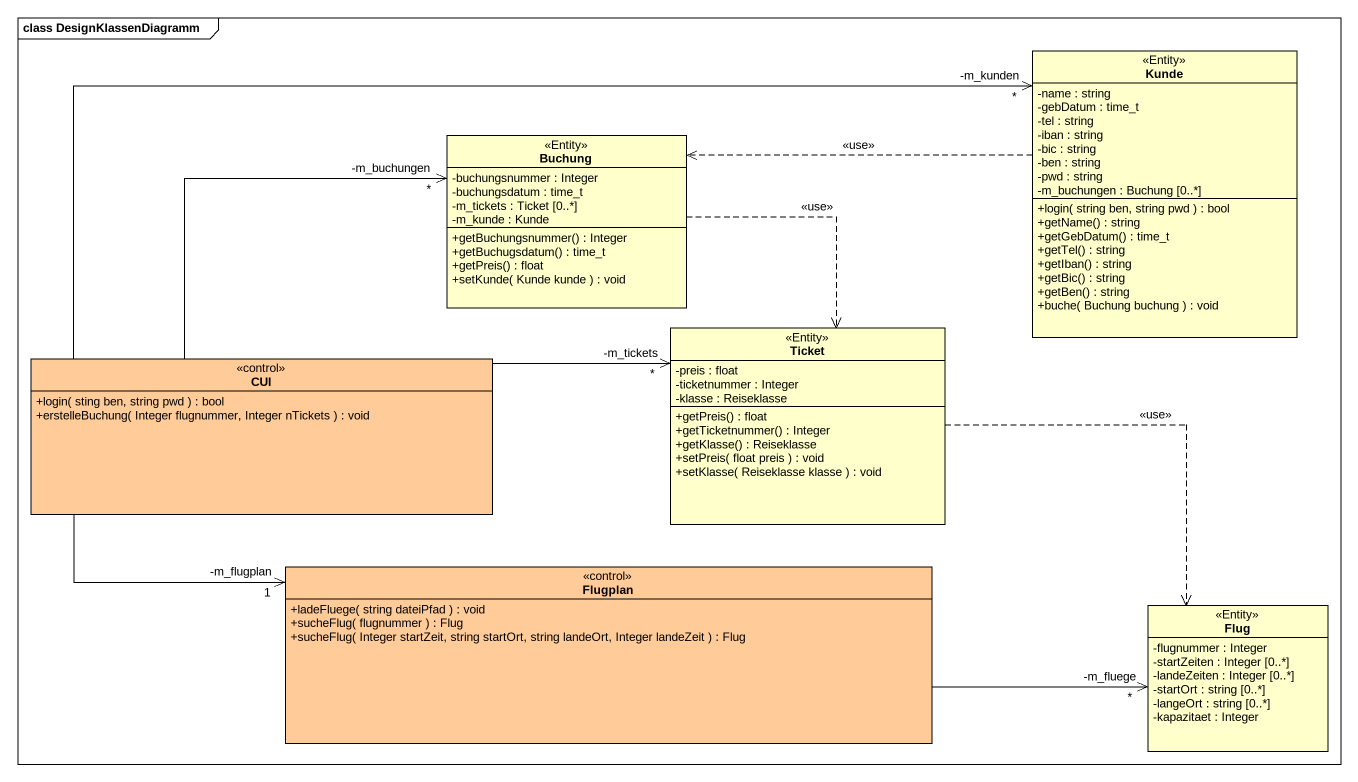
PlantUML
@startuml
mainframe class DesignKlassenDiagramm
hide circle
hide empty members
skinparam classAttributeIconSize 0
class Kunde <<Entity>> {
  -name : string
  -gebDatum : time_t
  -tel : string
  -iban : string
  -bic : string
  -ben : string
  -pwd : string
  -m_buchungen : Buchung [0..*]
  +login( string ben, string pwd ) : bool
  +getName() : string
  +getGebDatum() : time_t
  +getTel() : string
  +getIban() : string
  +getBic() : string
  +getBen() : string
  +buche( Buchung buchung ) : void
}
class Buchung <<Entity>> {
  -buchungsnummer : Integer
  -buchungsdatum : time_t
  -m_tickets : Ticket [0..*]
  -m_kunde : Kunde
  +getBuchungsnummer() : Integer
  +getBuchugsdatum() : time_t
  +getPreis() : float
  +setKunde( Kunde kunde ) : void
}
class CUI <<control>> #FFCC99 {
  +login( sting ben, string pwd ) : bool
  +erstelleBuchung( Integer flugnummer, Integer nTickets ) : void
}
class Ticket <<Entity>> {
  -preis : float
  -ticketnummer : Integer
  -klasse : Reiseklasse
  +getPreis() : float
  +getTicketnummer() : Integer
  +getKlasse() : Reiseklasse
  +setPreis( float preis ) : void
  +setKlasse( Reiseklasse klasse ) : void
}
class Flugplan <<control>> #FFCC99 {
  +ladeFluege( string dateiPfad ) : void
  +sucheFlug( flugnummer ) : Flug
  +sucheFlug( Integer startZeit, string startOrt, string landeOrt, Integer landeZeit ) : Flug
}
class Flug <<Entity>> {
  -flugnummer : Integer
  -startZeiten : Integer [0..*]
  -landeZeiten : Integer [0..*]
  -startOrt : string [0..*]
  -langeOrt : string [0..*]
  -kapazitaet : Integer
}
Kunde .left.> Buchung : <<use>>
Buchung ..> Ticket : <<use>>
CUI -right-> "*\n-m_kunden" Kunde
CUI -up-> "*\n-m_buchungen" Buchung
CUI -right-> "*\n-m_tickets" Ticket
CUI --> "1\n-m_flugplan" Flugplan
Ticket .right.> Flug : <<use>>
Flugplan -right-> "*\n-m_fluege" Flug
@enduml
